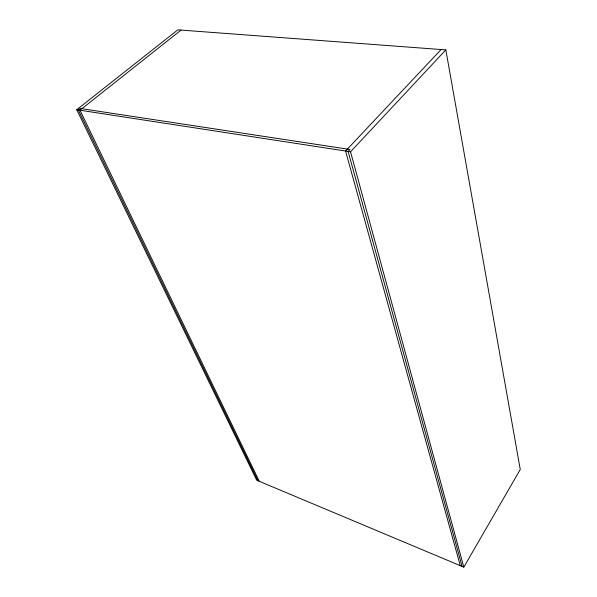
<?xml version="1.0" encoding="UTF-8"?>
<svg xmlns="http://www.w3.org/2000/svg" width="597" height="597" viewBox="0 0 597 597"><rect width="100%" height="100%" fill="white"/><g stroke="black" fill="none" stroke-linecap="round" stroke-linejoin="round"><path stroke-width="0.9" d="M463.809 567.15L520.263 469.473L445.832 49.894L177.846 29.85L76.737 109.721L256.71 480.227L463.809 567.15L350.536 151.795L445.832 49.894M441.079 49.544L345.573 151.034L460.309 565.68M181.055 30.089L79.953 110.214L259.314 481.316M76.737 109.721L350.536 151.795M257.971 480.757L78.297 109.96L80.199 108.453L349.954 149.474L348.126 151.422L462.108 566.434"/></g></svg>
